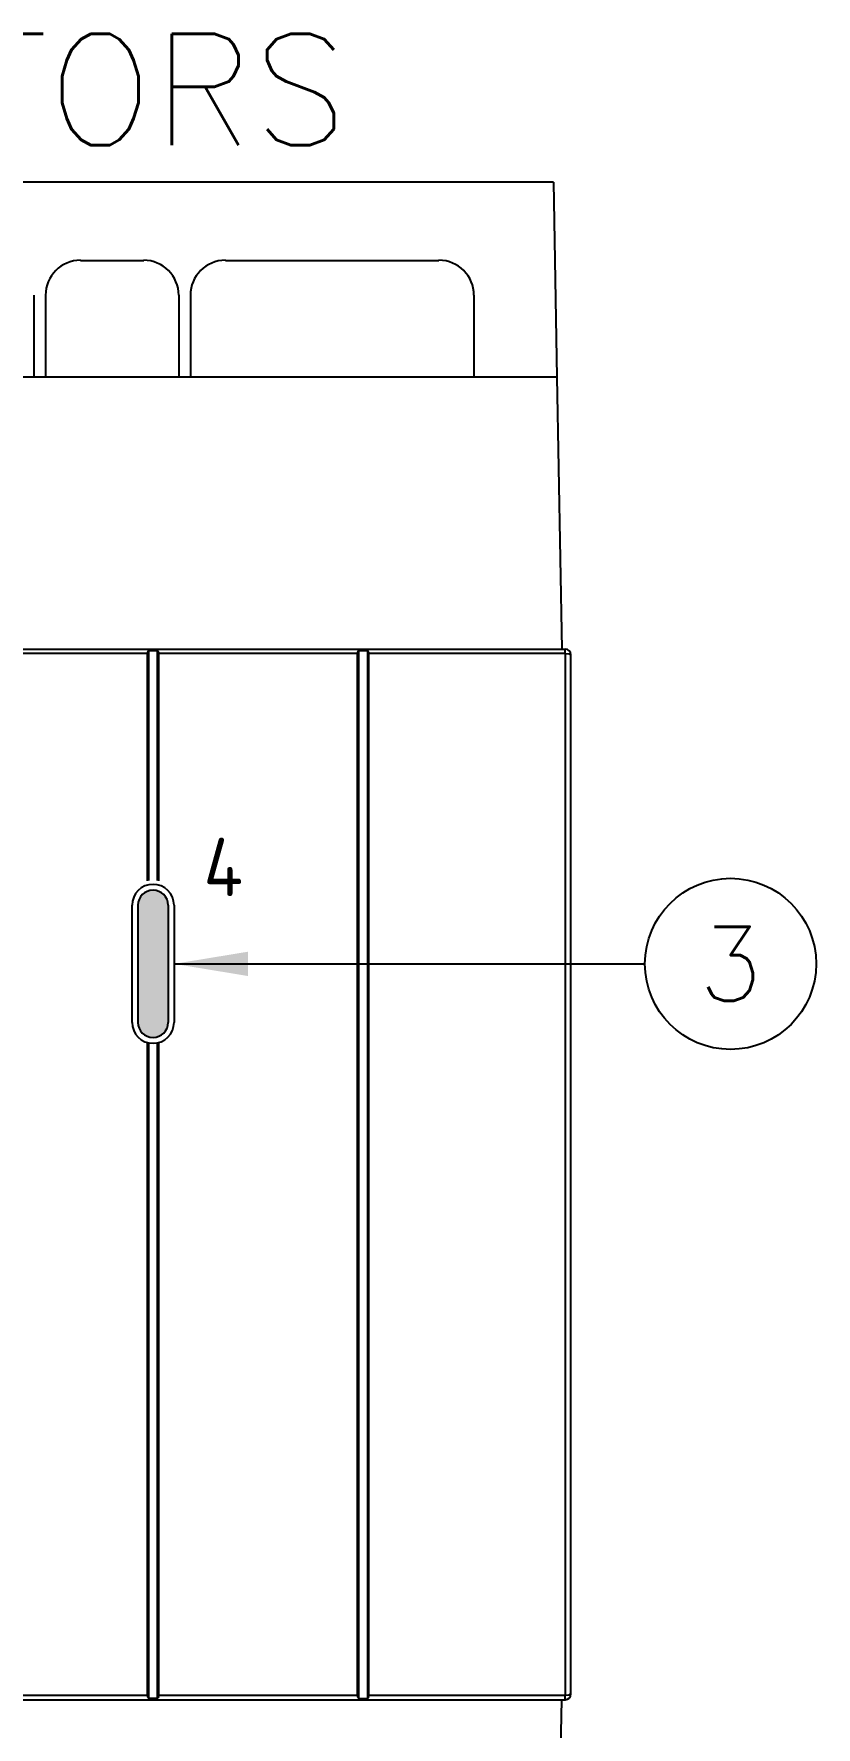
# Paper-space layout 'ARCH-D(24x36)' of a CAD drawing. Header units: inches. Extents: x 0.1 to 35.7, y 0.1 to 23.7.
# Drawn here: x 8.371 to 9.69, y 8.769 to 11.624 of the extents above; entities that cross this region are included whole.
import ezdxf
from ezdxf.enums import TextEntityAlignment as Align

# ---------------------------------------------------------------- set-up
doc = ezdxf.new("R2010")
doc.units = ezdxf.units.IN
doc.header["$MEASUREMENT"] = 0
for name, color, linetype in [('TEXT-ANNO', 7, 'Continuous'), ('TEXT-KNOTE', 7, 'Continuous'), ('WIRE-LOW-COMMON', 7, 'Continuous')]:
    doc.layers.add(name, color=color, linetype=linetype)
doc.styles.add('1-8', font='romans.shx', dxfattribs={"height": 0.125})
doc.styles.add('3-16', font='romans.shx', dxfattribs={"height": 0.1875})
doc.styles.add('CBUS-STATUS', font='isocp.shx', dxfattribs={"bigfont": 'bigfont'})
doc.dimstyles.new('1-8 (ALT)', dxfattribs={"dimtxt": 0.125, "dimasz": 0.125, "dimexe": 0.125, "dimexo": 0.125, "dimgap": 0.0625, "dimtad": 1, "dimtih": 1, "dimtoh": 1, "dimzin": 0, "dimdsep": 46, "dimtxsty": '1-8', "dimcen": 0.125, "dimclrd": 256, "dimclre": 256, "dimclrt": 256, "dimadec": 0, "dimazin": 0, "dimtfac": 1, "dimtofl": 0, "dimtmove": 0, "dimatfit": 3, "dimfxl": 0, "dimfrac": 1, "dimtolj": 1, "dimtzin": 0, "dimlwd": -1, "dimlwe": -1, "dimarcsym": 0})

# ---------------------------------------------------------------- blocks, each defined once
blk = doc.blocks.new('TEXT-NODE-CIRCLE')
blk.add_circle((0, 0), 0.1443)
at = {"layer": 'TEXT-KNOTE', "style": '1-8'}
blk.add_attdef('#', text='', height=0.125, dxfattribs=at).set_placement((0, 0), align=Align.MIDDLE_CENTER)
blk = doc.blocks.new('*U73')
h = blk.add_hatch(color=3)
h.dxf.hatch_style = 1
h.paths.add_polyline_path([(2.1477, -1.4695, 1.000011), (2.0965, -1.4695), (2.0965, -1.6668, 1.000041), (2.1477, -1.6668)])
for p, q in [((2.7975, -0.25), (0.0291, -0.25)), ((2.7975, -0.25), (2.8032, -0.5787)), ((1.9999, -0.3819), (2.1063, -0.3819)), ((2.2441, -0.3819), (2.6042, -0.3819)), ((1.9211, -0.4409), (1.9211, -0.5787)), ((1.9408, -0.4409), (1.9408, -0.5787)), ((2.1654, -0.4409), (2.1654, -0.5787)), ((2.1851, -0.4409), (2.1851, -0.5787)), ((2.6633, -0.4409), (2.6633, -0.5787)), ((2.8032, -0.5787), (0.0234, -0.5787)), ((2.8032, -0.5787), (2.8112, -1.0374)), ((2.0866, -1.4695), (2.0866, -1.6668)), ((2.0965, -1.4695), (2.0965, -1.6668)), ((2.1477, -1.4695), (2.1477, -1.6668)), ((2.1575, -1.4695), (2.1575, -1.6668)), ((2.8032, -3.2677), (2.8112, -2.809))]:
    blk.add_line(p, q)
at = {"color": 190}
for p, q in [((0.0098, -1.0374), (2.8169, -1.0374)), ((2.1122, -1.045), (1.7776, -1.045)), ((2.1125, -1.043), (2.1122, -1.045)), ((2.1122, -1.045), (2.1122, -1.4281)), ((2.1133, -1.0411), (2.1125, -1.043)), ((2.1148, -1.0397), (2.1133, -1.0411)), ((2.1148, -1.0397), (2.1293, -1.0397)), ((2.1148, -1.4276), (2.1148, -1.0397)), ((2.1307, -1.041), (2.1293, -1.0397)), ((2.1293, -1.0397), (2.1293, -1.4277)), ((2.1316, -1.0429), (2.1307, -1.041)), ((2.1319, -1.045), (2.1316, -1.0429)), ((2.4665, -1.045), (2.1319, -1.045)), ((2.1319, -1.4282), (2.1319, -1.045)), ((2.4668, -1.043), (2.4665, -1.045)), ((2.4665, -1.045), (2.4665, -2.8014)), ((2.4677, -1.0411), (2.4668, -1.043)), ((2.4691, -1.0397), (2.4677, -1.0411)), ((2.4691, -1.0397), (2.4836, -1.0397)), ((2.4691, -2.8067), (2.4691, -1.0397)), ((2.4836, -1.0397), (2.4836, -2.8067)), ((2.485, -1.041), (2.4836, -1.0397)), ((2.4859, -1.0429), (2.485, -1.041)), ((2.4862, -1.045), (2.4859, -1.0429)), ((2.8169, -1.045), (2.4862, -1.045)), ((2.4862, -2.8014), (2.4862, -1.045)), ((2.8169, -1.0395), (2.8169, -1.0374)), ((2.8169, -1.045), (2.8169, -1.0395)), ((2.8169, -1.045), (2.8239, -1.0457)), ((2.8169, -1.045), (2.8169, -2.8014)), ((2.8239, -1.0457), (2.8268, -1.0472)), ((2.8268, -2.7992), (2.8268, -1.0472)), ((2.1122, -1.7008), (2.1122, -2.8013)), ((2.1148, -2.8067), (2.1148, -1.7015)), ((2.1293, -1.7015), (2.1293, -2.8067)), ((2.1319, -2.8014), (2.1319, -1.7008)), ((0.0098, -2.809), (2.8169, -2.809)), ((1.7776, -2.8014), (2.1122, -2.8014)), ((2.1122, -2.8014), (2.1125, -2.8036)), ((2.1125, -2.8036), (2.1134, -2.8054)), ((2.1134, -2.8054), (2.1148, -2.8067)), ((2.1293, -2.8067), (2.1148, -2.8067)), ((2.1293, -2.8067), (2.1308, -2.8053)), ((2.1308, -2.8053), (2.1316, -2.8034)), ((2.1316, -2.8034), (2.1319, -2.8014)), ((2.1319, -2.8014), (2.4665, -2.8014)), ((2.4665, -2.8014), (2.4668, -2.8036)), ((2.4668, -2.8036), (2.4677, -2.8054)), ((2.4677, -2.8054), (2.4691, -2.8068)), ((2.4691, -2.8067), (2.4836, -2.8067)), ((2.4836, -2.8068), (2.4851, -2.8054)), ((2.4851, -2.8054), (2.486, -2.8035)), ((2.486, -2.8035), (2.4862, -2.8014)), ((2.4862, -2.8014), (2.8169, -2.8014)), ((2.8169, -2.8014), (2.8239, -2.8007)), ((2.8169, -2.8069), (2.8169, -2.8014)), ((2.8169, -2.809), (2.8169, -2.8069)), ((2.8239, -2.8007), (2.8268, -2.7992))]:
    blk.add_line(p, q, dxfattribs=at)
for centre, radius, start, end in [((1.9999, -0.4409), 0.0591, 90, 180), ((2.1063, -0.4409), 0.0591, 0, 90), ((2.2441, -0.4409), 0.0591, 90, 180), ((2.6042, -0.4409), 0.0591, 0, 90), ((2.1221, -1.4695), 0.0354, 0, 180), ((2.1221, -1.4695), 0.0256, 0, 180), ((2.1221, -1.6668), 0.0354, 180, 0), ((2.1221, -1.6668), 0.0256, 180, 0)]:
    blk.add_arc(centre, radius, start, end)
for centre, start, end in [((2.8169, -1.0472), 0, 90), ((2.8169, -2.7992), 270, 0)]:
    blk.add_arc(centre, 0.00984, start, end, dxfattribs=at)
at = {"layer": 'TEXT-ANNO'}
blk.add_blockref('TEXT-NODE-CIRCLE', (3.0959, -1.5682), dxfattribs=at).add_auto_attribs({'#': '3'})
at = {"style": 'CBUS-STATUS'}
blk.add_text('4', height=0.0984, dxfattribs=at).set_placement((2.2073, -1.454))
at = {"layer": 'TEXT-ANNO', "insert": (0, -0.1875), "char_height": 0.1875, "attachment_point": 7, "style": '3-16'}
blk.add_mtext('STATUS INDICATORS', dxfattribs=at)
at = {"layer": 'TEXT-ANNO'}
blk.add_leader([(2.1575, -1.5682), (2.8268, -1.5682), (2.9516, -1.5682)], dimstyle='1-8 (ALT)', override={"dimgap": 0.0625, "dimtad": 0}, dxfattribs=at)

psp = doc.layouts.new('ARCH-D(24x36)')

# ---------------------------------------------------------------- block references
at = {"layer": 'WIRE-LOW-COMMON'}
psp.add_blockref('*U73', (6.45, 11.6241), dxfattribs=at)

doc.saveas('drawing.dxf')
